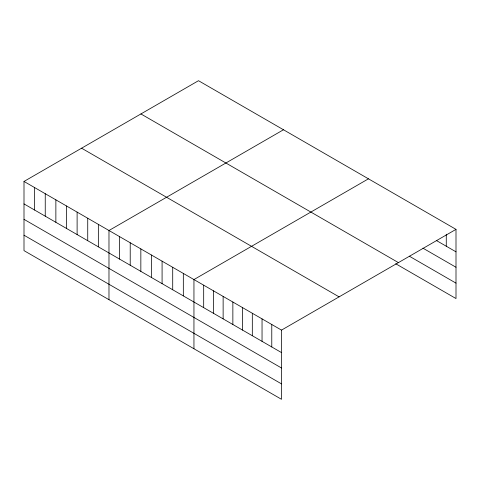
<?xml version="1.0" encoding="UTF-8"?>
<svg xmlns="http://www.w3.org/2000/svg" width="480" height="480" viewBox="0 0 480 480"><rect width="100%" height="100%" fill="white"/><g stroke="black" fill="none" stroke-linecap="round" stroke-linejoin="round"><path stroke-width="0.72" d="M24 181.446L281.502 330.114L281.502 399.3L24 250.632L24 181.446L198.498 80.7L456 229.368L456 298.554L395.688 263.73M283.476 129.762L108.978 230.508L108.978 299.694M368.448 178.824L193.95 279.57L193.95 348.75M281.502 330.114L456 229.368M436.542 240.6L456 251.832M422.928 248.154L456 267.252M409.308 256.176L456 283.134M140.916 113.946L398.418 262.614M81.582 148.2L339.084 296.868M24 203.91L281.502 352.578M24 219.33L281.502 367.992M24 235.212L281.502 383.88M446.274 234.234L446.274 246.216M271.776 324.498L271.776 346.962M262.044 318.882L262.044 341.346M252.318 313.266L252.318 335.73M242.592 307.65L242.592 330.114M232.86 302.034L232.86 324.498M223.134 296.418L223.134 318.876M213.408 290.802L213.408 313.26M203.682 285.186L203.682 307.644M183.33 273.432L183.33 295.896M172.71 267.3L172.71 289.764M162.084 261.168L162.084 283.632M151.464 255.036L151.464 277.5M140.844 248.904L140.844 271.368M130.218 242.772L130.218 265.236M119.598 236.64L119.598 259.104M98.352 224.376L98.352 246.834M87.732 218.244L87.732 240.702M77.112 212.112L77.112 234.57M66.486 205.974L66.486 228.438M55.866 199.842L55.866 222.306M45.246 193.71L45.246 216.174M34.62 187.578L34.62 210.042"/></g></svg>
